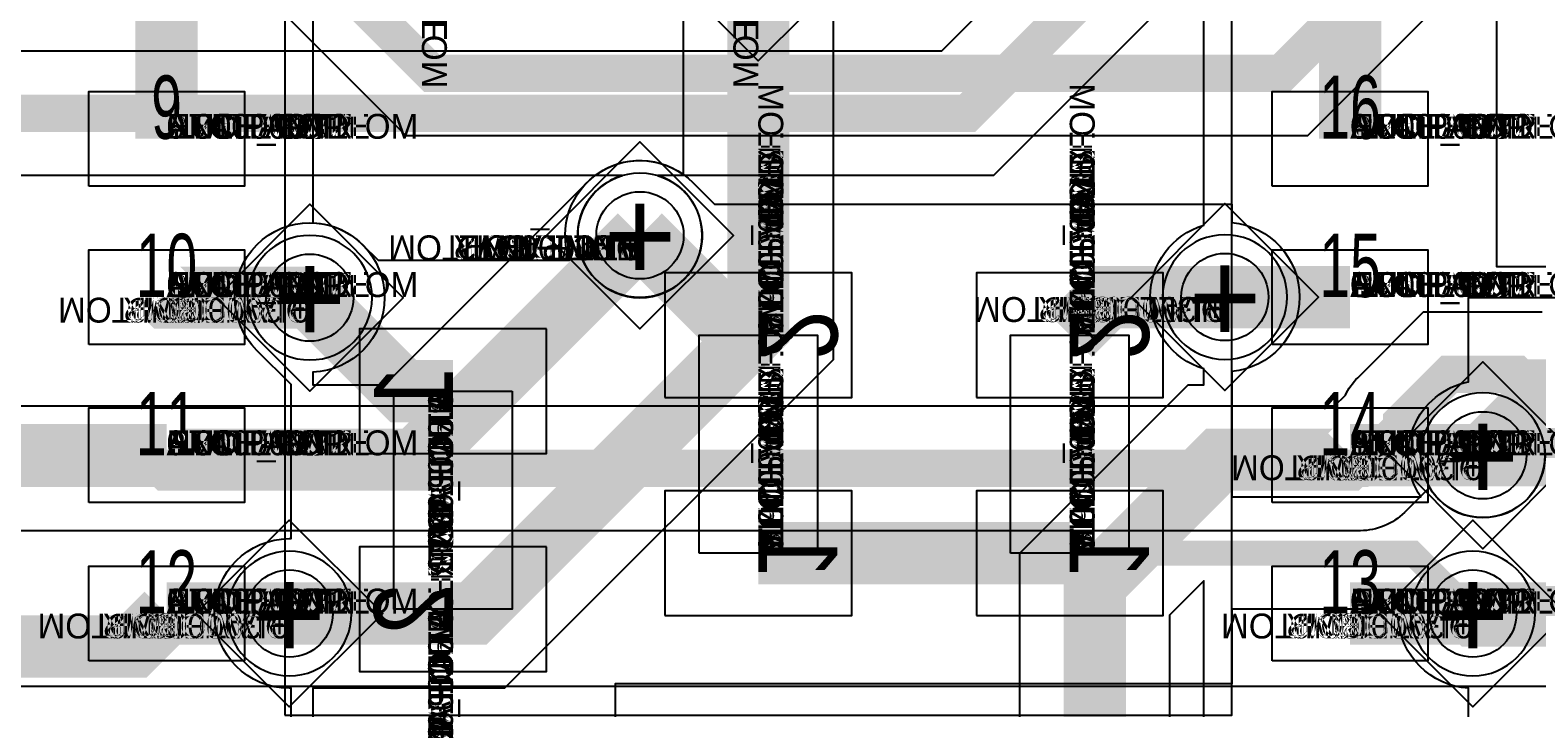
# Model space of a CAD drawing. Extents: x 0 to 323, y 0 to 320.
# Drawn here: x 45.02 to 57.11, y 183.21 to 188.65 of the extents above; entities that cross this region are included whole.
import ezdxf
from ezdxf.enums import TextEntityAlignment as Align

# ---------------------------------------------------------------- set-up
doc = ezdxf.new("R2010")
doc.units = 0
doc.header["$MEASUREMENT"] = 0
doc.layers.get('0').update_dxf_attribs({"linetype": 'CONTINUOUS'})
for name, color, linetype in [('CDN_FIGURES', 7, 'CONTINUOUS'), ('ETCH_BOTTOM', 7, 'CONTINUOUS'), ('ETCH_GND', 3, 'CONTINUOUS'), ('ETCH_INT1', 4, 'CONTINUOUS'), ('ETCH_INT2', 5, 'CONTINUOUS'), ('ETCH_PWR', 6, 'CONTINUOUS'), ('ETCH_TOP', 2, 'CONTINUOUS'), ('MANUFACTURING_NCLEGEND-1-6', 8, 'CONTINUOUS'), ('PACKAGE_GEOMETRY_ASSEMBLY_TOP', 11, 'CONTINUOUS'), ('PACKAGE_GEOMETRY_PIN_NUMBER', 9, 'CONTINUOUS')]:
    doc.layers.add(name, color=color, linetype=linetype)

# ---------------------------------------------------------------- blocks, each defined once
blk = doc.blocks.new('FIGURE_DIAMOND')
at = {"layer": 'CDN_FIGURES'}
blk.add_lwpolyline([(-0.5, 0), (0, 0.5), (0.5, 0), (0, -0.5)], close=True, dxfattribs=at)
blk = doc.blocks.new('PAD_INFO')
for tag in ['SHAPE_TYPE', 'PAD_HEIGHT', 'PAD_LAYER', 'PAD_TYPE', 'PAD_WIDTH']:
    blk.add_attdef(tag, (0, 0), '', height=0.2)
at = {"flags": 2}
blk.add_attdef('CDN_TYPE', (0, 0), '', height=0.2, dxfattribs=at)
blk = doc.blocks.new('DRILL_INFO')
at = {"flags": 2}
blk.add_attdef('CDN_TYPE', (0, 0), '', height=0.2, dxfattribs=at)
for tag in ['FSHAPE', 'FCHAR', 'DRILL_HEIGHT', 'DIAMETER', 'PLATED', 'DRILL_WIDTH']:
    blk.add_attdef(tag, (0, 0), '', height=0.2)
blk = doc.blocks.new('VIA0700X0300')
at = {"layer": 'ETCH_BOTTOM'}
blk.add_circle((0, 0), 0.35, dxfattribs=at)
at = {"layer": 'ETCH_GND'}
blk.add_circle((0, 0), 0.35, dxfattribs=at)
at = {"layer": 'ETCH_INT1'}
blk.add_circle((0, 0), 0.35, dxfattribs=at)
at = {"layer": 'ETCH_INT2'}
blk.add_circle((0, 0), 0.35, dxfattribs=at)
at = {"layer": 'ETCH_PWR'}
blk.add_circle((0, 0), 0.35, dxfattribs=at)
at = {"layer": 'ETCH_TOP'}
blk.add_circle((0, 0), 0.35, dxfattribs=at)
ref = blk.add_blockref('PAD_INFO', (0, 0))
ref.add_attrib('PAD_LAYER', 'ETCH_TOP', (0, 0), dxfattribs={"height": 0.2})
ref.add_attrib('SHAPE_TYPE', 'NULL', (0, 0), dxfattribs={"height": 0.2})
ref.add_attrib('PAD_TYPE', 'ANTIPAD', (0, 0), dxfattribs={"height": 0.2})
ref.add_attrib('PAD_WIDTH', '0.000000', (0, 0), dxfattribs={"height": 0.2})
ref.add_attrib('PAD_HEIGHT', '0.000000', (0, 0), dxfattribs={"height": 0.2})
ref = blk.add_blockref('PAD_INFO', (0, 0))
ref.add_attrib('PAD_LAYER', 'ETCH_GND', (0, 0), dxfattribs={"height": 0.2})
ref.add_attrib('SHAPE_TYPE', 'NULL', (0, 0), dxfattribs={"height": 0.2})
ref.add_attrib('PAD_TYPE', 'ANTIPAD', (0, 0), dxfattribs={"height": 0.2})
ref.add_attrib('PAD_WIDTH', '0.000000', (0, 0), dxfattribs={"height": 0.2})
ref.add_attrib('PAD_HEIGHT', '0.000000', (0, 0), dxfattribs={"height": 0.2})
ref = blk.add_blockref('PAD_INFO', (0, 0))
ref.add_attrib('PAD_LAYER', 'ETCH_INT1', (0, 0), dxfattribs={"height": 0.2})
ref.add_attrib('SHAPE_TYPE', 'NULL', (0, 0), dxfattribs={"height": 0.2})
ref.add_attrib('PAD_TYPE', 'ANTIPAD', (0, 0), dxfattribs={"height": 0.2})
ref.add_attrib('PAD_WIDTH', '0.000000', (0, 0), dxfattribs={"height": 0.2})
ref.add_attrib('PAD_HEIGHT', '0.000000', (0, 0), dxfattribs={"height": 0.2})
ref = blk.add_blockref('PAD_INFO', (0, 0))
ref.add_attrib('PAD_LAYER', 'ETCH_INT2', (0, 0), dxfattribs={"height": 0.2})
ref.add_attrib('SHAPE_TYPE', 'NULL', (0, 0), dxfattribs={"height": 0.2})
ref.add_attrib('PAD_TYPE', 'ANTIPAD', (0, 0), dxfattribs={"height": 0.2})
ref.add_attrib('PAD_WIDTH', '0.000000', (0, 0), dxfattribs={"height": 0.2})
ref.add_attrib('PAD_HEIGHT', '0.000000', (0, 0), dxfattribs={"height": 0.2})
ref = blk.add_blockref('PAD_INFO', (0, 0))
ref.add_attrib('PAD_LAYER', 'ETCH_PWR', (0, 0), dxfattribs={"height": 0.2})
ref.add_attrib('SHAPE_TYPE', 'NULL', (0, 0), dxfattribs={"height": 0.2})
ref.add_attrib('PAD_TYPE', 'ANTIPAD', (0, 0), dxfattribs={"height": 0.2})
ref.add_attrib('PAD_WIDTH', '0.000000', (0, 0), dxfattribs={"height": 0.2})
ref.add_attrib('PAD_HEIGHT', '0.000000', (0, 0), dxfattribs={"height": 0.2})
ref = blk.add_blockref('PAD_INFO', (0, 0))
ref.add_attrib('PAD_LAYER', 'ETCH_BOTTOM', (0, 0), dxfattribs={"height": 0.2})
ref.add_attrib('SHAPE_TYPE', 'NULL', (0, 0), dxfattribs={"height": 0.2})
ref.add_attrib('PAD_TYPE', 'ANTIPAD', (0, 0), dxfattribs={"height": 0.2})
ref.add_attrib('PAD_WIDTH', '0.000000', (0, 0), dxfattribs={"height": 0.2})
ref.add_attrib('PAD_HEIGHT', '0.000000', (0, 0), dxfattribs={"height": 0.2})
ref = blk.add_blockref('PAD_INFO', (0, 0))
ref.add_attrib('PAD_LAYER', 'ETCH_TOP', (0, 0), dxfattribs={"height": 0.2})
ref.add_attrib('SHAPE_TYPE', 'NULL', (0, 0), dxfattribs={"height": 0.2})
ref.add_attrib('PAD_TYPE', 'THERMAL', (0, 0), dxfattribs={"height": 0.2})
ref.add_attrib('PAD_WIDTH', '0.000000', (0, 0), dxfattribs={"height": 0.2})
ref.add_attrib('PAD_HEIGHT', '0.000000', (0, 0), dxfattribs={"height": 0.2})
ref = blk.add_blockref('PAD_INFO', (0, 0))
ref.add_attrib('PAD_LAYER', 'ETCH_GND', (0, 0), dxfattribs={"height": 0.2})
ref.add_attrib('SHAPE_TYPE', 'NULL', (0, 0), dxfattribs={"height": 0.2})
ref.add_attrib('PAD_TYPE', 'THERMAL', (0, 0), dxfattribs={"height": 0.2})
ref.add_attrib('PAD_WIDTH', '0.000000', (0, 0), dxfattribs={"height": 0.2})
ref.add_attrib('PAD_HEIGHT', '0.000000', (0, 0), dxfattribs={"height": 0.2})
ref = blk.add_blockref('PAD_INFO', (0, 0))
ref.add_attrib('PAD_LAYER', 'ETCH_INT1', (0, 0), dxfattribs={"height": 0.2})
ref.add_attrib('SHAPE_TYPE', 'NULL', (0, 0), dxfattribs={"height": 0.2})
ref.add_attrib('PAD_TYPE', 'THERMAL', (0, 0), dxfattribs={"height": 0.2})
ref.add_attrib('PAD_WIDTH', '0.000000', (0, 0), dxfattribs={"height": 0.2})
ref.add_attrib('PAD_HEIGHT', '0.000000', (0, 0), dxfattribs={"height": 0.2})
ref = blk.add_blockref('PAD_INFO', (0, 0))
ref.add_attrib('PAD_LAYER', 'ETCH_INT2', (0, 0), dxfattribs={"height": 0.2})
ref.add_attrib('SHAPE_TYPE', 'NULL', (0, 0), dxfattribs={"height": 0.2})
ref.add_attrib('PAD_TYPE', 'THERMAL', (0, 0), dxfattribs={"height": 0.2})
ref.add_attrib('PAD_WIDTH', '0.000000', (0, 0), dxfattribs={"height": 0.2})
ref.add_attrib('PAD_HEIGHT', '0.000000', (0, 0), dxfattribs={"height": 0.2})
ref = blk.add_blockref('PAD_INFO', (0, 0))
ref.add_attrib('PAD_LAYER', 'ETCH_PWR', (0, 0), dxfattribs={"height": 0.2})
ref.add_attrib('SHAPE_TYPE', 'NULL', (0, 0), dxfattribs={"height": 0.2})
ref.add_attrib('PAD_TYPE', 'THERMAL', (0, 0), dxfattribs={"height": 0.2})
ref.add_attrib('PAD_WIDTH', '0.000000', (0, 0), dxfattribs={"height": 0.2})
ref.add_attrib('PAD_HEIGHT', '0.000000', (0, 0), dxfattribs={"height": 0.2})
ref = blk.add_blockref('PAD_INFO', (0, 0))
ref.add_attrib('PAD_LAYER', 'ETCH_BOTTOM', (0, 0), dxfattribs={"height": 0.2})
ref.add_attrib('SHAPE_TYPE', 'NULL', (0, 0), dxfattribs={"height": 0.2})
ref.add_attrib('PAD_TYPE', 'THERMAL', (0, 0), dxfattribs={"height": 0.2})
ref.add_attrib('PAD_WIDTH', '0.000000', (0, 0), dxfattribs={"height": 0.2})
ref.add_attrib('PAD_HEIGHT', '0.000000', (0, 0), dxfattribs={"height": 0.2})
ref = blk.add_blockref('PAD_INFO', (0, 0))
ref.add_attrib('PAD_LAYER', 'ETCH_TOP', (0, 0), dxfattribs={"height": 0.2})
ref.add_attrib('SHAPE_TYPE', 'CIRCLE', (0, 0), dxfattribs={"height": 0.2})
ref.add_attrib('PAD_TYPE', 'REGULAR', (0, 0), dxfattribs={"height": 0.2})
ref.add_attrib('PAD_WIDTH', '0.700000', (0, 0), dxfattribs={"height": 0.2})
ref.add_attrib('PAD_HEIGHT', '0.700000', (0, 0), dxfattribs={"height": 0.2})
ref = blk.add_blockref('PAD_INFO', (0, 0))
ref.add_attrib('PAD_LAYER', 'ETCH_GND', (0, 0), dxfattribs={"height": 0.2})
ref.add_attrib('SHAPE_TYPE', 'CIRCLE', (0, 0), dxfattribs={"height": 0.2})
ref.add_attrib('PAD_TYPE', 'REGULAR', (0, 0), dxfattribs={"height": 0.2})
ref.add_attrib('PAD_WIDTH', '0.700000', (0, 0), dxfattribs={"height": 0.2})
ref.add_attrib('PAD_HEIGHT', '0.700000', (0, 0), dxfattribs={"height": 0.2})
ref = blk.add_blockref('PAD_INFO', (0, 0))
ref.add_attrib('PAD_LAYER', 'ETCH_INT1', (0, 0), dxfattribs={"height": 0.2})
ref.add_attrib('SHAPE_TYPE', 'CIRCLE', (0, 0), dxfattribs={"height": 0.2})
ref.add_attrib('PAD_TYPE', 'REGULAR', (0, 0), dxfattribs={"height": 0.2})
ref.add_attrib('PAD_WIDTH', '0.700000', (0, 0), dxfattribs={"height": 0.2})
ref.add_attrib('PAD_HEIGHT', '0.700000', (0, 0), dxfattribs={"height": 0.2})
ref = blk.add_blockref('PAD_INFO', (0, 0))
ref.add_attrib('PAD_LAYER', 'ETCH_INT2', (0, 0), dxfattribs={"height": 0.2})
ref.add_attrib('SHAPE_TYPE', 'CIRCLE', (0, 0), dxfattribs={"height": 0.2})
ref.add_attrib('PAD_TYPE', 'REGULAR', (0, 0), dxfattribs={"height": 0.2})
ref.add_attrib('PAD_WIDTH', '0.700000', (0, 0), dxfattribs={"height": 0.2})
ref.add_attrib('PAD_HEIGHT', '0.700000', (0, 0), dxfattribs={"height": 0.2})
ref = blk.add_blockref('PAD_INFO', (0, 0))
ref.add_attrib('PAD_LAYER', 'ETCH_PWR', (0, 0), dxfattribs={"height": 0.2})
ref.add_attrib('SHAPE_TYPE', 'CIRCLE', (0, 0), dxfattribs={"height": 0.2})
ref.add_attrib('PAD_TYPE', 'REGULAR', (0, 0), dxfattribs={"height": 0.2})
ref.add_attrib('PAD_WIDTH', '0.700000', (0, 0), dxfattribs={"height": 0.2})
ref.add_attrib('PAD_HEIGHT', '0.700000', (0, 0), dxfattribs={"height": 0.2})
ref = blk.add_blockref('PAD_INFO', (0, 0))
ref.add_attrib('PAD_LAYER', 'ETCH_BOTTOM', (0, 0), dxfattribs={"height": 0.2})
ref.add_attrib('SHAPE_TYPE', 'CIRCLE', (0, 0), dxfattribs={"height": 0.2})
ref.add_attrib('PAD_TYPE', 'REGULAR', (0, 0), dxfattribs={"height": 0.2})
ref.add_attrib('PAD_WIDTH', '0.700000', (0, 0), dxfattribs={"height": 0.2})
ref.add_attrib('PAD_HEIGHT', '0.700000', (0, 0), dxfattribs={"height": 0.2})
ref = blk.add_blockref('DRILL_INFO', (0, 0))
ref.add_attrib('DIAMETER', '0.300000', (0, 0), dxfattribs={"height": 0.2})
ref.add_attrib('PLATED', 'PLATED', (0, 0), dxfattribs={"height": 0.2})
ref.add_attrib('FSHAPE', 'DIAMOND', (0, 0), dxfattribs={"height": 0.2})
ref.add_attrib('FCHAR', '+', (0, 0), dxfattribs={"height": 0.2})
ref.add_attrib('DRILL_WIDTH', '1.500000', (0, 0), dxfattribs={"height": 0.2})
ref.add_attrib('DRILL_HEIGHT', '1.500000', (0, 0), dxfattribs={"height": 0.2})
for tag in ['CDN_TYPE', 'PIN']:
    blk.add_attdef(tag, (0, 0), '', height=0.2)
at = {"flags": 2}
for tag in ['PSTKNAME', 'BBV']:
    blk.add_attdef(tag, (0, 0), '', height=0.2, dxfattribs=at)
blk = doc.blocks.new('RC1000X1500TS')
at = {"layer": 'ETCH_TOP'}
blk.add_lwpolyline([(-0.5, -0.75), (-0.5, 0.75), (0.5, 0.75), (0.5, -0.75)], close=True, dxfattribs=at)
ref = blk.add_blockref('PAD_INFO', (0, 0))
ref.add_attrib('PAD_LAYER', 'ETCH_TOP', (0, 0), dxfattribs={"height": 0.2})
ref.add_attrib('SHAPE_TYPE', 'NULL', (0, 0), dxfattribs={"height": 0.2})
ref.add_attrib('PAD_TYPE', 'ANTIPAD', (0, 0), dxfattribs={"height": 0.2})
ref.add_attrib('PAD_WIDTH', '0.000000', (0, 0), dxfattribs={"height": 0.2})
ref.add_attrib('PAD_HEIGHT', '0.000000', (0, 0), dxfattribs={"height": 0.2})
ref = blk.add_blockref('PAD_INFO', (0, 0))
ref.add_attrib('PAD_LAYER', 'ETCH_GND', (0, 0), dxfattribs={"height": 0.2})
ref.add_attrib('SHAPE_TYPE', 'NULL', (0, 0), dxfattribs={"height": 0.2})
ref.add_attrib('PAD_TYPE', 'ANTIPAD', (0, 0), dxfattribs={"height": 0.2})
ref.add_attrib('PAD_WIDTH', '0.000000', (0, 0), dxfattribs={"height": 0.2})
ref.add_attrib('PAD_HEIGHT', '0.000000', (0, 0), dxfattribs={"height": 0.2})
ref = blk.add_blockref('PAD_INFO', (0, 0))
ref.add_attrib('PAD_LAYER', 'ETCH_INT1', (0, 0), dxfattribs={"height": 0.2})
ref.add_attrib('SHAPE_TYPE', 'NULL', (0, 0), dxfattribs={"height": 0.2})
ref.add_attrib('PAD_TYPE', 'ANTIPAD', (0, 0), dxfattribs={"height": 0.2})
ref.add_attrib('PAD_WIDTH', '0.000000', (0, 0), dxfattribs={"height": 0.2})
ref.add_attrib('PAD_HEIGHT', '0.000000', (0, 0), dxfattribs={"height": 0.2})
ref = blk.add_blockref('PAD_INFO', (0, 0))
ref.add_attrib('PAD_LAYER', 'ETCH_INT2', (0, 0), dxfattribs={"height": 0.2})
ref.add_attrib('SHAPE_TYPE', 'NULL', (0, 0), dxfattribs={"height": 0.2})
ref.add_attrib('PAD_TYPE', 'ANTIPAD', (0, 0), dxfattribs={"height": 0.2})
ref.add_attrib('PAD_WIDTH', '0.000000', (0, 0), dxfattribs={"height": 0.2})
ref.add_attrib('PAD_HEIGHT', '0.000000', (0, 0), dxfattribs={"height": 0.2})
ref = blk.add_blockref('PAD_INFO', (0, 0))
ref.add_attrib('PAD_LAYER', 'ETCH_PWR', (0, 0), dxfattribs={"height": 0.2})
ref.add_attrib('SHAPE_TYPE', 'NULL', (0, 0), dxfattribs={"height": 0.2})
ref.add_attrib('PAD_TYPE', 'ANTIPAD', (0, 0), dxfattribs={"height": 0.2})
ref.add_attrib('PAD_WIDTH', '0.000000', (0, 0), dxfattribs={"height": 0.2})
ref.add_attrib('PAD_HEIGHT', '0.000000', (0, 0), dxfattribs={"height": 0.2})
ref = blk.add_blockref('PAD_INFO', (0, 0))
ref.add_attrib('PAD_LAYER', 'ETCH_BOTTOM', (0, 0), dxfattribs={"height": 0.2})
ref.add_attrib('SHAPE_TYPE', 'NULL', (0, 0), dxfattribs={"height": 0.2})
ref.add_attrib('PAD_TYPE', 'ANTIPAD', (0, 0), dxfattribs={"height": 0.2})
ref.add_attrib('PAD_WIDTH', '0.000000', (0, 0), dxfattribs={"height": 0.2})
ref.add_attrib('PAD_HEIGHT', '0.000000', (0, 0), dxfattribs={"height": 0.2})
ref = blk.add_blockref('PAD_INFO', (0, 0))
ref.add_attrib('PAD_LAYER', 'ETCH_TOP', (0, 0), dxfattribs={"height": 0.2})
ref.add_attrib('SHAPE_TYPE', 'NULL', (0, 0), dxfattribs={"height": 0.2})
ref.add_attrib('PAD_TYPE', 'THERMAL', (0, 0), dxfattribs={"height": 0.2})
ref.add_attrib('PAD_WIDTH', '0.000000', (0, 0), dxfattribs={"height": 0.2})
ref.add_attrib('PAD_HEIGHT', '0.000000', (0, 0), dxfattribs={"height": 0.2})
ref = blk.add_blockref('PAD_INFO', (0, 0))
ref.add_attrib('PAD_LAYER', 'ETCH_GND', (0, 0), dxfattribs={"height": 0.2})
ref.add_attrib('SHAPE_TYPE', 'NULL', (0, 0), dxfattribs={"height": 0.2})
ref.add_attrib('PAD_TYPE', 'THERMAL', (0, 0), dxfattribs={"height": 0.2})
ref.add_attrib('PAD_WIDTH', '0.000000', (0, 0), dxfattribs={"height": 0.2})
ref.add_attrib('PAD_HEIGHT', '0.000000', (0, 0), dxfattribs={"height": 0.2})
ref = blk.add_blockref('PAD_INFO', (0, 0))
ref.add_attrib('PAD_LAYER', 'ETCH_INT1', (0, 0), dxfattribs={"height": 0.2})
ref.add_attrib('SHAPE_TYPE', 'NULL', (0, 0), dxfattribs={"height": 0.2})
ref.add_attrib('PAD_TYPE', 'THERMAL', (0, 0), dxfattribs={"height": 0.2})
ref.add_attrib('PAD_WIDTH', '0.000000', (0, 0), dxfattribs={"height": 0.2})
ref.add_attrib('PAD_HEIGHT', '0.000000', (0, 0), dxfattribs={"height": 0.2})
ref = blk.add_blockref('PAD_INFO', (0, 0))
ref.add_attrib('PAD_LAYER', 'ETCH_INT2', (0, 0), dxfattribs={"height": 0.2})
ref.add_attrib('SHAPE_TYPE', 'NULL', (0, 0), dxfattribs={"height": 0.2})
ref.add_attrib('PAD_TYPE', 'THERMAL', (0, 0), dxfattribs={"height": 0.2})
ref.add_attrib('PAD_WIDTH', '0.000000', (0, 0), dxfattribs={"height": 0.2})
ref.add_attrib('PAD_HEIGHT', '0.000000', (0, 0), dxfattribs={"height": 0.2})
ref = blk.add_blockref('PAD_INFO', (0, 0))
ref.add_attrib('PAD_LAYER', 'ETCH_PWR', (0, 0), dxfattribs={"height": 0.2})
ref.add_attrib('SHAPE_TYPE', 'NULL', (0, 0), dxfattribs={"height": 0.2})
ref.add_attrib('PAD_TYPE', 'THERMAL', (0, 0), dxfattribs={"height": 0.2})
ref.add_attrib('PAD_WIDTH', '0.000000', (0, 0), dxfattribs={"height": 0.2})
ref.add_attrib('PAD_HEIGHT', '0.000000', (0, 0), dxfattribs={"height": 0.2})
ref = blk.add_blockref('PAD_INFO', (0, 0))
ref.add_attrib('PAD_LAYER', 'ETCH_BOTTOM', (0, 0), dxfattribs={"height": 0.2})
ref.add_attrib('SHAPE_TYPE', 'NULL', (0, 0), dxfattribs={"height": 0.2})
ref.add_attrib('PAD_TYPE', 'THERMAL', (0, 0), dxfattribs={"height": 0.2})
ref.add_attrib('PAD_WIDTH', '0.000000', (0, 0), dxfattribs={"height": 0.2})
ref.add_attrib('PAD_HEIGHT', '0.000000', (0, 0), dxfattribs={"height": 0.2})
ref = blk.add_blockref('PAD_INFO', (0, 0))
ref.add_attrib('PAD_LAYER', 'ETCH_GND', (0, 0), dxfattribs={"height": 0.2})
ref.add_attrib('SHAPE_TYPE', 'NULL', (0, 0), dxfattribs={"height": 0.2})
ref.add_attrib('PAD_TYPE', 'REGULAR', (0, 0), dxfattribs={"height": 0.2})
ref.add_attrib('PAD_WIDTH', '0.000000', (0, 0), dxfattribs={"height": 0.2})
ref.add_attrib('PAD_HEIGHT', '0.000000', (0, 0), dxfattribs={"height": 0.2})
ref = blk.add_blockref('PAD_INFO', (0, 0))
ref.add_attrib('PAD_LAYER', 'ETCH_INT1', (0, 0), dxfattribs={"height": 0.2})
ref.add_attrib('SHAPE_TYPE', 'NULL', (0, 0), dxfattribs={"height": 0.2})
ref.add_attrib('PAD_TYPE', 'REGULAR', (0, 0), dxfattribs={"height": 0.2})
ref.add_attrib('PAD_WIDTH', '0.000000', (0, 0), dxfattribs={"height": 0.2})
ref.add_attrib('PAD_HEIGHT', '0.000000', (0, 0), dxfattribs={"height": 0.2})
ref = blk.add_blockref('PAD_INFO', (0, 0))
ref.add_attrib('PAD_LAYER', 'ETCH_INT2', (0, 0), dxfattribs={"height": 0.2})
ref.add_attrib('SHAPE_TYPE', 'NULL', (0, 0), dxfattribs={"height": 0.2})
ref.add_attrib('PAD_TYPE', 'REGULAR', (0, 0), dxfattribs={"height": 0.2})
ref.add_attrib('PAD_WIDTH', '0.000000', (0, 0), dxfattribs={"height": 0.2})
ref.add_attrib('PAD_HEIGHT', '0.000000', (0, 0), dxfattribs={"height": 0.2})
ref = blk.add_blockref('PAD_INFO', (0, 0))
ref.add_attrib('PAD_LAYER', 'ETCH_PWR', (0, 0), dxfattribs={"height": 0.2})
ref.add_attrib('SHAPE_TYPE', 'NULL', (0, 0), dxfattribs={"height": 0.2})
ref.add_attrib('PAD_TYPE', 'REGULAR', (0, 0), dxfattribs={"height": 0.2})
ref.add_attrib('PAD_WIDTH', '0.000000', (0, 0), dxfattribs={"height": 0.2})
ref.add_attrib('PAD_HEIGHT', '0.000000', (0, 0), dxfattribs={"height": 0.2})
ref = blk.add_blockref('PAD_INFO', (0, 0))
ref.add_attrib('PAD_LAYER', 'ETCH_BOTTOM', (0, 0), dxfattribs={"height": 0.2})
ref.add_attrib('SHAPE_TYPE', 'NULL', (0, 0), dxfattribs={"height": 0.2})
ref.add_attrib('PAD_TYPE', 'REGULAR', (0, 0), dxfattribs={"height": 0.2})
ref.add_attrib('PAD_WIDTH', '0.000000', (0, 0), dxfattribs={"height": 0.2})
ref.add_attrib('PAD_HEIGHT', '0.000000', (0, 0), dxfattribs={"height": 0.2})
ref = blk.add_blockref('DRILL_INFO', (0, 0))
ref.add_attrib('DIAMETER', '0.000000', (0, 0), dxfattribs={"height": 0.2})
ref.add_attrib('PLATED', 'PLATED', (0, 0), dxfattribs={"height": 0.2})
ref.add_attrib('FSHAPE', 'NULL', (0, 0), dxfattribs={"height": 0.2})
ref.add_attrib('DRILL_WIDTH', '0.000000', (0, 0), dxfattribs={"height": 0.2})
ref.add_attrib('DRILL_HEIGHT', '0.000000', (0, 0), dxfattribs={"height": 0.2})
ref = blk.add_blockref('PAD_INFO', (0, 0))
ref.add_attrib('PAD_LAYER', 'ETCH_TOP', (0, 0), dxfattribs={"height": 0.2})
ref.add_attrib('SHAPE_TYPE', 'RECTANGLE', (0, 0), dxfattribs={"height": 0.2})
ref.add_attrib('PAD_TYPE', 'REGULAR', (0, 0), dxfattribs={"height": 0.2})
ref.add_attrib('PAD_WIDTH', '1.000000', (0, 0), dxfattribs={"height": 0.2})
ref.add_attrib('PAD_HEIGHT', '1.500000', (0, 0), dxfattribs={"height": 0.2})
for tag in ['CDN_TYPE', 'PIN']:
    blk.add_attdef(tag, (0, 0), '', height=0.2)
at = {"flags": 2}
for tag in ['PSTKNAME', 'BBV']:
    blk.add_attdef(tag, (0, 0), '', height=0.2, dxfattribs=at)
blk = doc.blocks.new('F56')
at = {"layer": 'PACKAGE_GEOMETRY_ASSEMBLY_TOP'}
blk.add_lwpolyline([(0, -0.475), (1.75, -0.475), (1.75, 0.475), (0, 0.475)], close=True, dxfattribs=at)
at = {"layer": 'ETCH_TOP'}
ref = blk.add_blockref('RC1000X1500TS', (0, 0), dxfattribs=at)
ref.add_attrib('CDN_TYPE', 'PIN', (0, 0), dxfattribs={"height": 0.2})
ref.add_attrib('PIN', '1', (0, 0), dxfattribs={"height": 0.2})
ref = blk.add_blockref('RC1000X1500TS', (1.75, 0), dxfattribs=at)
ref.add_attrib('CDN_TYPE', 'PIN', (0, 0), dxfattribs={"height": 0.2})
ref.add_attrib('PIN', '2', (0, 0), dxfattribs={"height": 0.2})
at = {"flags": 2}
for tag in ['SYMBOL_TYPE', 'CDN_TYPE', 'REFDES']:
    blk.add_attdef(tag, (0, 0), '', height=0.2, dxfattribs=at)
blk = doc.blocks.new('RC1250X0760TS')
at = {"layer": 'ETCH_TOP'}
blk.add_lwpolyline([(-0.625, -0.38), (-0.625, 0.38), (0.625, 0.38), (0.625, -0.38)], close=True, dxfattribs=at)
ref = blk.add_blockref('PAD_INFO', (0, 0))
ref.add_attrib('PAD_LAYER', 'ETCH_TOP', (0, 0), dxfattribs={"height": 0.2})
ref.add_attrib('SHAPE_TYPE', 'NULL', (0, 0), dxfattribs={"height": 0.2})
ref.add_attrib('PAD_TYPE', 'ANTIPAD', (0, 0), dxfattribs={"height": 0.2})
ref.add_attrib('PAD_WIDTH', '0.000000', (0, 0), dxfattribs={"height": 0.2})
ref.add_attrib('PAD_HEIGHT', '0.000000', (0, 0), dxfattribs={"height": 0.2})
ref = blk.add_blockref('PAD_INFO', (0, 0))
ref.add_attrib('PAD_LAYER', 'ETCH_GND', (0, 0), dxfattribs={"height": 0.2})
ref.add_attrib('SHAPE_TYPE', 'NULL', (0, 0), dxfattribs={"height": 0.2})
ref.add_attrib('PAD_TYPE', 'ANTIPAD', (0, 0), dxfattribs={"height": 0.2})
ref.add_attrib('PAD_WIDTH', '0.000000', (0, 0), dxfattribs={"height": 0.2})
ref.add_attrib('PAD_HEIGHT', '0.000000', (0, 0), dxfattribs={"height": 0.2})
ref = blk.add_blockref('PAD_INFO', (0, 0))
ref.add_attrib('PAD_LAYER', 'ETCH_INT1', (0, 0), dxfattribs={"height": 0.2})
ref.add_attrib('SHAPE_TYPE', 'NULL', (0, 0), dxfattribs={"height": 0.2})
ref.add_attrib('PAD_TYPE', 'ANTIPAD', (0, 0), dxfattribs={"height": 0.2})
ref.add_attrib('PAD_WIDTH', '0.000000', (0, 0), dxfattribs={"height": 0.2})
ref.add_attrib('PAD_HEIGHT', '0.000000', (0, 0), dxfattribs={"height": 0.2})
ref = blk.add_blockref('PAD_INFO', (0, 0))
ref.add_attrib('PAD_LAYER', 'ETCH_INT2', (0, 0), dxfattribs={"height": 0.2})
ref.add_attrib('SHAPE_TYPE', 'NULL', (0, 0), dxfattribs={"height": 0.2})
ref.add_attrib('PAD_TYPE', 'ANTIPAD', (0, 0), dxfattribs={"height": 0.2})
ref.add_attrib('PAD_WIDTH', '0.000000', (0, 0), dxfattribs={"height": 0.2})
ref.add_attrib('PAD_HEIGHT', '0.000000', (0, 0), dxfattribs={"height": 0.2})
ref = blk.add_blockref('PAD_INFO', (0, 0))
ref.add_attrib('PAD_LAYER', 'ETCH_PWR', (0, 0), dxfattribs={"height": 0.2})
ref.add_attrib('SHAPE_TYPE', 'NULL', (0, 0), dxfattribs={"height": 0.2})
ref.add_attrib('PAD_TYPE', 'ANTIPAD', (0, 0), dxfattribs={"height": 0.2})
ref.add_attrib('PAD_WIDTH', '0.000000', (0, 0), dxfattribs={"height": 0.2})
ref.add_attrib('PAD_HEIGHT', '0.000000', (0, 0), dxfattribs={"height": 0.2})
ref = blk.add_blockref('PAD_INFO', (0, 0))
ref.add_attrib('PAD_LAYER', 'ETCH_BOTTOM', (0, 0), dxfattribs={"height": 0.2})
ref.add_attrib('SHAPE_TYPE', 'NULL', (0, 0), dxfattribs={"height": 0.2})
ref.add_attrib('PAD_TYPE', 'ANTIPAD', (0, 0), dxfattribs={"height": 0.2})
ref.add_attrib('PAD_WIDTH', '0.000000', (0, 0), dxfattribs={"height": 0.2})
ref.add_attrib('PAD_HEIGHT', '0.000000', (0, 0), dxfattribs={"height": 0.2})
ref = blk.add_blockref('PAD_INFO', (0, 0))
ref.add_attrib('PAD_LAYER', 'ETCH_TOP', (0, 0), dxfattribs={"height": 0.2})
ref.add_attrib('SHAPE_TYPE', 'NULL', (0, 0), dxfattribs={"height": 0.2})
ref.add_attrib('PAD_TYPE', 'THERMAL', (0, 0), dxfattribs={"height": 0.2})
ref.add_attrib('PAD_WIDTH', '0.000000', (0, 0), dxfattribs={"height": 0.2})
ref.add_attrib('PAD_HEIGHT', '0.000000', (0, 0), dxfattribs={"height": 0.2})
ref = blk.add_blockref('PAD_INFO', (0, 0))
ref.add_attrib('PAD_LAYER', 'ETCH_GND', (0, 0), dxfattribs={"height": 0.2})
ref.add_attrib('SHAPE_TYPE', 'NULL', (0, 0), dxfattribs={"height": 0.2})
ref.add_attrib('PAD_TYPE', 'THERMAL', (0, 0), dxfattribs={"height": 0.2})
ref.add_attrib('PAD_WIDTH', '0.000000', (0, 0), dxfattribs={"height": 0.2})
ref.add_attrib('PAD_HEIGHT', '0.000000', (0, 0), dxfattribs={"height": 0.2})
ref = blk.add_blockref('PAD_INFO', (0, 0))
ref.add_attrib('PAD_LAYER', 'ETCH_INT1', (0, 0), dxfattribs={"height": 0.2})
ref.add_attrib('SHAPE_TYPE', 'NULL', (0, 0), dxfattribs={"height": 0.2})
ref.add_attrib('PAD_TYPE', 'THERMAL', (0, 0), dxfattribs={"height": 0.2})
ref.add_attrib('PAD_WIDTH', '0.000000', (0, 0), dxfattribs={"height": 0.2})
ref.add_attrib('PAD_HEIGHT', '0.000000', (0, 0), dxfattribs={"height": 0.2})
ref = blk.add_blockref('PAD_INFO', (0, 0))
ref.add_attrib('PAD_LAYER', 'ETCH_INT2', (0, 0), dxfattribs={"height": 0.2})
ref.add_attrib('SHAPE_TYPE', 'NULL', (0, 0), dxfattribs={"height": 0.2})
ref.add_attrib('PAD_TYPE', 'THERMAL', (0, 0), dxfattribs={"height": 0.2})
ref.add_attrib('PAD_WIDTH', '0.000000', (0, 0), dxfattribs={"height": 0.2})
ref.add_attrib('PAD_HEIGHT', '0.000000', (0, 0), dxfattribs={"height": 0.2})
ref = blk.add_blockref('PAD_INFO', (0, 0))
ref.add_attrib('PAD_LAYER', 'ETCH_PWR', (0, 0), dxfattribs={"height": 0.2})
ref.add_attrib('SHAPE_TYPE', 'NULL', (0, 0), dxfattribs={"height": 0.2})
ref.add_attrib('PAD_TYPE', 'THERMAL', (0, 0), dxfattribs={"height": 0.2})
ref.add_attrib('PAD_WIDTH', '0.000000', (0, 0), dxfattribs={"height": 0.2})
ref.add_attrib('PAD_HEIGHT', '0.000000', (0, 0), dxfattribs={"height": 0.2})
ref = blk.add_blockref('PAD_INFO', (0, 0))
ref.add_attrib('PAD_LAYER', 'ETCH_BOTTOM', (0, 0), dxfattribs={"height": 0.2})
ref.add_attrib('SHAPE_TYPE', 'NULL', (0, 0), dxfattribs={"height": 0.2})
ref.add_attrib('PAD_TYPE', 'THERMAL', (0, 0), dxfattribs={"height": 0.2})
ref.add_attrib('PAD_WIDTH', '0.000000', (0, 0), dxfattribs={"height": 0.2})
ref.add_attrib('PAD_HEIGHT', '0.000000', (0, 0), dxfattribs={"height": 0.2})
ref = blk.add_blockref('PAD_INFO', (0, 0))
ref.add_attrib('PAD_LAYER', 'ETCH_TOP', (0, 0), dxfattribs={"height": 0.2})
ref.add_attrib('SHAPE_TYPE', 'RECTANGLE', (0, 0), dxfattribs={"height": 0.2})
ref.add_attrib('PAD_TYPE', 'REGULAR', (0, 0), dxfattribs={"height": 0.2})
ref.add_attrib('PAD_WIDTH', '1.250000', (0, 0), dxfattribs={"height": 0.2})
ref.add_attrib('PAD_HEIGHT', '0.760000', (0, 0), dxfattribs={"height": 0.2})
ref = blk.add_blockref('PAD_INFO', (0, 0))
ref.add_attrib('PAD_LAYER', 'ETCH_GND', (0, 0), dxfattribs={"height": 0.2})
ref.add_attrib('SHAPE_TYPE', 'NULL', (0, 0), dxfattribs={"height": 0.2})
ref.add_attrib('PAD_TYPE', 'REGULAR', (0, 0), dxfattribs={"height": 0.2})
ref.add_attrib('PAD_WIDTH', '0.000000', (0, 0), dxfattribs={"height": 0.2})
ref.add_attrib('PAD_HEIGHT', '0.000000', (0, 0), dxfattribs={"height": 0.2})
ref = blk.add_blockref('PAD_INFO', (0, 0))
ref.add_attrib('PAD_LAYER', 'ETCH_INT1', (0, 0), dxfattribs={"height": 0.2})
ref.add_attrib('SHAPE_TYPE', 'NULL', (0, 0), dxfattribs={"height": 0.2})
ref.add_attrib('PAD_TYPE', 'REGULAR', (0, 0), dxfattribs={"height": 0.2})
ref.add_attrib('PAD_WIDTH', '0.000000', (0, 0), dxfattribs={"height": 0.2})
ref.add_attrib('PAD_HEIGHT', '0.000000', (0, 0), dxfattribs={"height": 0.2})
ref = blk.add_blockref('PAD_INFO', (0, 0))
ref.add_attrib('PAD_LAYER', 'ETCH_INT2', (0, 0), dxfattribs={"height": 0.2})
ref.add_attrib('SHAPE_TYPE', 'NULL', (0, 0), dxfattribs={"height": 0.2})
ref.add_attrib('PAD_TYPE', 'REGULAR', (0, 0), dxfattribs={"height": 0.2})
ref.add_attrib('PAD_WIDTH', '0.000000', (0, 0), dxfattribs={"height": 0.2})
ref.add_attrib('PAD_HEIGHT', '0.000000', (0, 0), dxfattribs={"height": 0.2})
ref = blk.add_blockref('PAD_INFO', (0, 0))
ref.add_attrib('PAD_LAYER', 'ETCH_PWR', (0, 0), dxfattribs={"height": 0.2})
ref.add_attrib('SHAPE_TYPE', 'NULL', (0, 0), dxfattribs={"height": 0.2})
ref.add_attrib('PAD_TYPE', 'REGULAR', (0, 0), dxfattribs={"height": 0.2})
ref.add_attrib('PAD_WIDTH', '0.000000', (0, 0), dxfattribs={"height": 0.2})
ref.add_attrib('PAD_HEIGHT', '0.000000', (0, 0), dxfattribs={"height": 0.2})
ref = blk.add_blockref('PAD_INFO', (0, 0))
ref.add_attrib('PAD_LAYER', 'ETCH_BOTTOM', (0, 0), dxfattribs={"height": 0.2})
ref.add_attrib('SHAPE_TYPE', 'NULL', (0, 0), dxfattribs={"height": 0.2})
ref.add_attrib('PAD_TYPE', 'REGULAR', (0, 0), dxfattribs={"height": 0.2})
ref.add_attrib('PAD_WIDTH', '0.000000', (0, 0), dxfattribs={"height": 0.2})
ref.add_attrib('PAD_HEIGHT', '0.000000', (0, 0), dxfattribs={"height": 0.2})
ref = blk.add_blockref('DRILL_INFO', (0, 0))
ref.add_attrib('DIAMETER', '0.000000', (0, 0), dxfattribs={"height": 0.2})
ref.add_attrib('PLATED', 'PLATED', (0, 0), dxfattribs={"height": 0.2})
ref.add_attrib('FSHAPE', 'NULL', (0, 0), dxfattribs={"height": 0.2})
ref.add_attrib('DRILL_WIDTH', '0.000000', (0, 0), dxfattribs={"height": 0.2})
ref.add_attrib('DRILL_HEIGHT', '0.000000', (0, 0), dxfattribs={"height": 0.2})
for tag in ['CDN_TYPE', 'PIN']:
    blk.add_attdef(tag, (0, 0), '', height=0.2)
at = {"flags": 2}
for tag in ['PSTKNAME', 'BBV']:
    blk.add_attdef(tag, (0, 0), '', height=0.2, dxfattribs=at)
blk = doc.blocks.new('SO-24W')
at = {"layer": 'PACKAGE_GEOMETRY_ASSEMBLY_TOP'}
blk.add_lwpolyline([(-3.8, -7.8), (3.8, -7.8), (3.8, 7.8), (-3.8, 7.8)], close=True, dxfattribs=at)
at = {"layer": 'ETCH_TOP'}
ref = blk.add_blockref('RC1250X0760TS', (-4.75, -6.985), dxfattribs=at)
ref.add_attrib('CDN_TYPE', 'PIN', (0, 0), dxfattribs={"height": 0.2})
ref.add_attrib('PIN', '12', (0, 0), dxfattribs={"height": 0.2})
ref = blk.add_blockref('RC1250X0760TS', (-4.75, -4.445), dxfattribs=at)
ref.add_attrib('CDN_TYPE', 'PIN', (0, 0), dxfattribs={"height": 0.2})
ref.add_attrib('PIN', '10', (0, 0), dxfattribs={"height": 0.2})
ref = blk.add_blockref('RC1250X0760TS', (-4.75, -3.175), dxfattribs=at)
ref.add_attrib('CDN_TYPE', 'PIN', (0, 0), dxfattribs={"height": 0.2})
ref.add_attrib('PIN', '9', (0, 0), dxfattribs={"height": 0.2})
ref = blk.add_blockref('RC1250X0760TS', (-4.75, -5.715), dxfattribs=at)
ref.add_attrib('CDN_TYPE', 'PIN', (0, 0), dxfattribs={"height": 0.2})
ref.add_attrib('PIN', '11', (0, 0), dxfattribs={"height": 0.2})
ref = blk.add_blockref('RC1250X0760TS', (4.75, -3.175), dxfattribs=at)
ref.add_attrib('CDN_TYPE', 'PIN', (0, 0), dxfattribs={"height": 0.2})
ref.add_attrib('PIN', '16', (0, 0), dxfattribs={"height": 0.2})
ref = blk.add_blockref('RC1250X0760TS', (4.75, -6.985), dxfattribs=at)
ref.add_attrib('CDN_TYPE', 'PIN', (0, 0), dxfattribs={"height": 0.2})
ref.add_attrib('PIN', '13', (0, 0), dxfattribs={"height": 0.2})
ref = blk.add_blockref('RC1250X0760TS', (4.75, -4.445), dxfattribs=at)
ref.add_attrib('CDN_TYPE', 'PIN', (0, 0), dxfattribs={"height": 0.2})
ref.add_attrib('PIN', '15', (0, 0), dxfattribs={"height": 0.2})
ref = blk.add_blockref('RC1250X0760TS', (4.75, -5.715), dxfattribs=at)
ref.add_attrib('CDN_TYPE', 'PIN', (0, 0), dxfattribs={"height": 0.2})
ref.add_attrib('PIN', '14', (0, 0), dxfattribs={"height": 0.2})
at = {"flags": 2}
for tag in ['SYMBOL_TYPE', 'CDN_TYPE', 'REFDES']:
    blk.add_attdef(tag, (0, 0), '', height=0.2, dxfattribs=at)

msp = doc.modelspace()

# ---------------------------------------------------------------- linework, layer by layer
at = {"layer": 'ETCH_BOTTOM'}
for points, format in [([(57.163, 190.405, 0.3, 0.3, 0), (55.063, 188.305, 0.3, 0.3, 0), (48.243, 188.305, 0.3, 0.3, 0), (39.913, 196.636, 0.3, 0.3, 0), (39.913, 210.055, 0.3, 0.3, 0)], "xyseb"), ([(57.211, 193.955), (54.663, 193.955), (54.663, 192.053, -0.638365), (55.037, 191.031), (54.787, 190.781, -0.065525), (54.663, 190.686), (54.663, 190.155), (52.163, 190.155), (52.163, 189.155), (51.463, 189.155, -0.15686), (51.35, 188.806), (54.856, 188.806), (56.647, 190.597, -1.558206), (57.354, 189.89), (55.27, 187.805), (48.036, 187.805), (39.413, 196.429), (39.413, 209.826, -1.558329)], "xyb"), ([(47.113, 182.955), (47.113, 183.37), (47.098, 183.37, -1), (47.098, 184.571), (47.113, 184.571), (47.113, 185.807), (46.838, 186.081, -1), (47.687, 186.93), (47.811, 186.806), (49.347, 186.806, -0.798708), (50.337, 187.43), (50.511, 187.256), (54.663, 187.256), (54.663, 187.108, -0.912039), (54.663, 185.913), (54.663, 184.906), (56.18, 184.906, -0.536551), (56.563, 185.829), (56.563, 186.506), (59.163, 186.506)], "xyb"), ([(50.863, 186.205, 0.5, 0.5, 0), (50.713, 186.205, 0.5, 0.5, 0), (49.913, 187.005, 0.5, 0.5, 0)], "xyseb"), ([(48.413, 185.755, 0.5, 0.5, 0), (48.013, 185.755, 0.5, 0.5, 0), (47.263, 186.505, 0.5, 0.5, 0)], "xyseb"), ([(54.608, 186.51, 0.5, 0.5, 0), (53.668, 186.51, 0.5, 0.5, 0), (53.363, 186.205, 0.5, 0.5, 0)], "xyseb"), ([(56.678, 185.24, 0.5, 0.5, 0), (57.648, 185.24, 0.5, 0.5, 0), (57.863, 185.455, 0.5, 0.5, 0)], "xyseb"), ([(53.363, 184.455, 0.5, 0.5, 0), (50.863, 184.455, 0.5, 0.5, 0)], "xyseb"), ([(53.363, 184.455, 0.2, 0.2, 0), (56.113, 184.455, 0.2, 0.2, 0), (56.598, 183.97, 0.2, 0.2, 0)], "xyseb"), ([(47.098, 183.97, 0.5, 0.5, 0), (48.378, 183.97, 0.5, 0.5, 0), (48.413, 184.005, 0.5, 0.5, 0)], "xyseb"), ([(56.598, 183.97, 0.5, 0.5, 0), (57.598, 183.97, 0.5, 0.5, 0), (57.863, 183.705, 0.5, 0.5, 0)], "xyseb"), ([(56.563, 182.655), (56.563, 183.371, -0.379138), (55.999, 183.933), (55.926, 184.005), (54.663, 184.005), (54.663, 183.405), (49.713, 183.405), (49.713, 182.955)], "xyb")]:
    msp.add_lwpolyline(points, format=format, dxfattribs=at)
at = {"layer": 'ETCH_GND'}
for points in [[(50.413, 187.005, 1), (49.413, 187.005, 1)], [(47.763, 186.505, 1), (46.763, 186.505, 1)], [(55.108, 186.51, 1), (54.108, 186.51, 1)], [(57.178, 185.24, 1), (56.178, 185.24, 1)], [(47.598, 183.97, 1), (46.598, 183.97, 1)], [(57.098, 183.97, 1), (56.098, 183.97, 1)]]:
    msp.add_lwpolyline(points, format="xyb", close=True, dxfattribs=at)
at = {"layer": 'ETCH_INT1'}
for points in [[(50.413, 187.005, 1), (49.413, 187.005, 1)], [(47.763, 186.505, 1), (46.763, 186.505, 1)], [(55.108, 186.51, 1), (54.108, 186.51, 1)], [(57.178, 185.24, 1), (56.178, 185.24, 1)], [(47.598, 183.97, 1), (46.598, 183.97, 1)], [(57.098, 183.97, 1), (56.098, 183.97, 1)]]:
    msp.add_lwpolyline(points, format="xyb", close=True, dxfattribs=at)
at = {"layer": 'ETCH_INT2'}
for points, format in [([(95.263, 222.605, 0.3, 0.3, 0), (95.263, 219.005, 0.3, 0.3, 0), (73.313, 197.055, 0.3, 0.3, 0), (73.313, 195.836, 0.3, 0.3, 0), (63.337, 185.86, 0.3, 0.3, 0), (56.977, 185.86, 0.3, 0.3, 0), (56.947, 185.89, 0.3, 0.3, 0), (56.408, 185.89, 0.3, 0.3, 0), (56.028, 185.51, 0.3, 0.3, 0), (56.028, 185.467, 0.3, 0.3, 0), (55.696, 185.135, 0.3, 0.3, 0), (36.412, 185.135, 0.3, 0.3, 0), (36.382, 185.105, 0.3, 0.3, 0), (35.843, 185.105, 0.3, 0.3, 0), (35.503, 185.445, 0.3, 0.3, 0), (16.013, 185.445, 0.3, 0.3, 0)], "xyseb"), ([(69.843, 211.905, 0.3, 0.3, 0), (67.998, 210.06, 0.3, 0.3, 0), (67.998, 206.801, 0.3, 0.3, 0), (68.613, 206.186, 0.3, 0.3, 0), (68.613, 204.055, 0.3, 0.3, 0), (66.263, 201.705, 0.3, 0.3, 0), (66.243, 201.705, 0.3, 0.3, 0), (65.863, 201.325, 0.3, 0.3, 0), (65.863, 201.305, 0.3, 0.3, 0), (52.543, 187.985, 0.3, 0.3, 0), (32.802, 187.985, 0.3, 0.3, 0), (32.782, 188.005, 0.3, 0.3, 0), (32.243, 188.005, 0.3, 0.3, 0), (32.223, 187.985, 0.3, 0.3, 0), (16.013, 187.985, 0.3, 0.3, 0)], "xyseb"), ([(66.076, 200.812), (52.75, 187.485), (50.053, 187.485, -6.965178), (49.772, 187.485), (32.996, 187.485, -1.304548), (32.03, 187.485), (16.936, 187.485, -3.946266), (16.936, 188.486), (32.016, 188.486), (32.036, 188.506), (32.989, 188.506), (33.009, 188.486), (52.336, 188.486), (54.888, 191.038, -9.823898), (55.03, 191.18), (65.363, 201.513)], "xyb"), ([(57.163, 185.36, -0.859737), (56.25, 184.982), (56.049, 184.782, -0.198912), (55.696, 184.635), (36.619, 184.635), (36.589, 184.605), (35.636, 184.605), (35.296, 184.945), (16.936, 184.945, -3.946266), (16.936, 185.946), (35.65, 185.946, -0.92871), (36.598, 185.636), (55.489, 185.636), (55.575, 185.722, -0.087232), (55.674, 185.863), (56.201, 186.391), (57.154, 186.391)], "xyb"), ([(16.936, 183.406), (38.399, 183.406, -70.921901), (38.427, 183.406), (40.236, 183.406), (40.686, 183.856), (41.639, 183.856), (42.109, 183.386), (64.827, 183.386, -1.277006)], "xyb")]:
    msp.add_lwpolyline(points, format=format, dxfattribs=at)
for points in [[(47.763, 186.505, 1), (46.763, 186.505, 1)], [(55.108, 186.51, 1), (54.108, 186.51, 1)], [(47.598, 183.97, 1), (46.598, 183.97, 1)], [(57.098, 183.97, 1), (56.098, 183.97, 1)]]:
    msp.add_lwpolyline(points, format="xyb", close=True, dxfattribs=at)
at = {"layer": 'ETCH_PWR'}
for points in [[(50.413, 187.005, 1), (49.413, 187.005, 1)], [(47.763, 186.505, 1), (46.763, 186.505, 1)], [(55.108, 186.51, 1), (54.108, 186.51, 1)], [(57.178, 185.24, 1), (56.178, 185.24, 1)], [(47.598, 183.97, 1), (46.598, 183.97, 1)], [(57.098, 183.97, 1), (56.098, 183.97, 1)]]:
    msp.add_lwpolyline(points, format="xyb", close=True, dxfattribs=at)
at = {"layer": 'ETCH_TOP'}
for points, format in [([(57.149, 174.92), (56.063, 176.007), (56.063, 179.854), (56.314, 180.105), (52.513, 180.105), (52.513, 182.706), (52.963, 182.706), (52.963, 184.454), (54.314, 185.806), (54.438, 185.806), (54.438, 185.935, -0.747197), (54.438, 187.086), (54.438, 190.881, -0.740441), (54.438, 192.029), (54.438, 194.869, -0.809311), (54.438, 196.042), (54.438, 198.871), (56.563, 198.871), (56.563, 199.506), (57.271, 199.506, -0.845035)], "xyb"), ([(47.288, 189.737), (47.288, 187.105, -0.959015), (47.288, 185.906), (47.288, 185.806), (47.864, 185.806), (49.488, 187.43, -0.367278), (50.263, 187.493), (50.263, 189.155, -1)], "xyb"), ([(47.098, 183.97, 0.5, 0.5, 0), (48.578, 183.97, 0.5, 0.5, 0), (50.863, 186.255, 0.5, 0.5, 0), (50.863, 189.155, 0.5, 0.5, 0)], "xyseb"), ([(46.113, 187.78, 0.5, 0.5, 0), (46.113, 189.05, 0.5, 0.5, 0)], "xyseb"), ([(55.613, 187.78, 0.5, 0.5, 0), (55.613, 189.05, 0.5, 0.5, 0)], "xyseb"), ([(49.913, 187.005, 0.5, 0.5, 0), (48.113, 185.205, 0.5, 0.5, 0), (46.148, 185.205, 0.5, 0.5, 0), (46.113, 185.24, 0.5, 0.5, 0)], "xyseb"), ([(47.263, 186.505, 0.5, 0.5, 0), (46.118, 186.505, 0.5, 0.5, 0), (46.113, 186.51, 0.5, 0.5, 0)], "xyseb"), ([(55.613, 186.51, 0.5, 0.5, 0), (54.608, 186.51, 0.5, 0.5, 0)], "xyseb"), ([(57.863, 185.705, 0.5, 0.5, 0), (57.143, 185.705, 0.5, 0.5, 0), (56.678, 185.24, 0.5, 0.5, 0)], "xyseb"), ([(46.113, 185.24, 0.5, 0.5, 0), (44.078, 185.24, 0.5, 0.5, 0), (43.863, 185.455, 0.5, 0.5, 0)], "xyseb"), ([(55.613, 185.24, 0.5, 0.5, 0), (55.578, 185.205, 0.5, 0.5, 0), (54.563, 185.205, 0.5, 0.5, 0), (53.563, 184.205, 0.5, 0.5, 0), (53.563, 181.405, 0.5, 0.5, 0)], "xyseb"), ([(55.613, 185.24, 0.5, 0.5, 0), (56.678, 185.24, 0.5, 0.5, 0)], "xyseb"), ([(43.863, 183.705, 0.5, 0.5, 0), (45.848, 183.705, 0.5, 0.5, 0), (46.113, 183.97, 0.5, 0.5, 0)], "xyseb"), ([(46.113, 183.97, 0.5, 0.5, 0), (47.098, 183.97, 0.5, 0.5, 0)], "xyseb"), ([(55.613, 183.97, 0.5, 0.5, 0), (56.598, 183.97, 0.5, 0.5, 0)], "xyseb"), ([(57.863, 183.955, 0.5, 0.5, 0), (56.613, 183.955, 0.5, 0.5, 0), (56.598, 183.97, 0.5, 0.5, 0)], "xyseb")]:
    msp.add_lwpolyline(points, format=format, dxfattribs=at)
for points in [[(57.163, 189.905), (56.788, 189.905), (56.788, 186.756), (59.163, 186.756)], [(51.463, 189.155), (51.463, 186.007), (48.826, 183.37), (47.288, 183.37), (47.288, 183.04)], [(59.163, 182.905), (56.563, 182.905), (56.563, 183.04), (54.438, 183.04), (54.438, 184.232), (54.163, 183.957), (54.163, 182.706), (59.963, 182.706)]]:
    msp.add_lwpolyline(points, dxfattribs=at)

# ---------------------------------------------------------------- block references
msp.add_blockref('SO-24W', (50.863, 190.955))
at = {"xscale": -1}
for p, rotation in [((50.863, 191.955), 90), ((48.363, 191.955), 90), ((50.863, 184.455), 270), ((53.363, 184.455), 270), ((48.413, 185.755), 90)]:
    msp.add_blockref('F56', p, dxfattribs=dict(at, rotation=rotation))
at = {"layer": 'ETCH_TOP', "rotation": 180}
for p in [(49.913, 187.005), (54.608, 186.51), (47.263, 186.505), (56.678, 185.24), (47.098, 183.97), (56.598, 183.97)]:
    msp.add_blockref('VIA0700X0300', p, dxfattribs=at)
at = {"layer": 'MANUFACTURING_NCLEGEND-1-6', "xscale": 1.5, "yscale": 1.5}
for p in [(50.863, 189.155), (49.913, 187.005), (47.263, 186.505), (54.608, 186.51), (56.678, 185.24), (47.098, 183.97), (56.598, 183.97)]:
    msp.add_blockref('FIGURE_DIAMOND', p, dxfattribs=at)

# ---------------------------------------------------------------- texts
at = {"layer": 'MANUFACTURING_NCLEGEND-1-6'}
for p in [(49.913, 187.005), (47.263, 186.505), (54.608, 186.51), (56.678, 185.24), (47.098, 183.97), (56.598, 183.97)]:
    msp.add_text('+', height=0.75, dxfattribs=at).set_placement(p, align=Align.MIDDLE_CENTER)
at = {"layer": 'PACKAGE_GEOMETRY_PIN_NUMBER', "width": 0.649606}
for s, p in [('9', (46.113, 187.78)), ('16', (55.613, 187.78)), ('10', (46.113, 186.51)), ('15', (55.613, 186.51)), ('11', (46.113, 185.24)), ('14', (55.613, 185.24)), ('12', (46.113, 183.97)), ('13', (55.613, 183.97))]:
    msp.add_text(s, height=0.508, dxfattribs=at).set_placement(p, align=Align.CENTER)
at = {"layer": 'PACKAGE_GEOMETRY_PIN_NUMBER', "text_generation_flag": 2, "width": 0.88}
for s, rotation, p in [('2', 270, (50.863, 186.205)), ('2', 270, (53.363, 186.205)), ('1', 90, (48.413, 185.755)), ('1', 270, (50.863, 184.455)), ('1', 270, (53.363, 184.455)), ('2', 90, (48.413, 184.005))]:
    msp.add_text(s, height=0.635, rotation=rotation, dxfattribs=at).set_placement(p, align=Align.CENTER)

doc.saveas('drawing.dxf')
